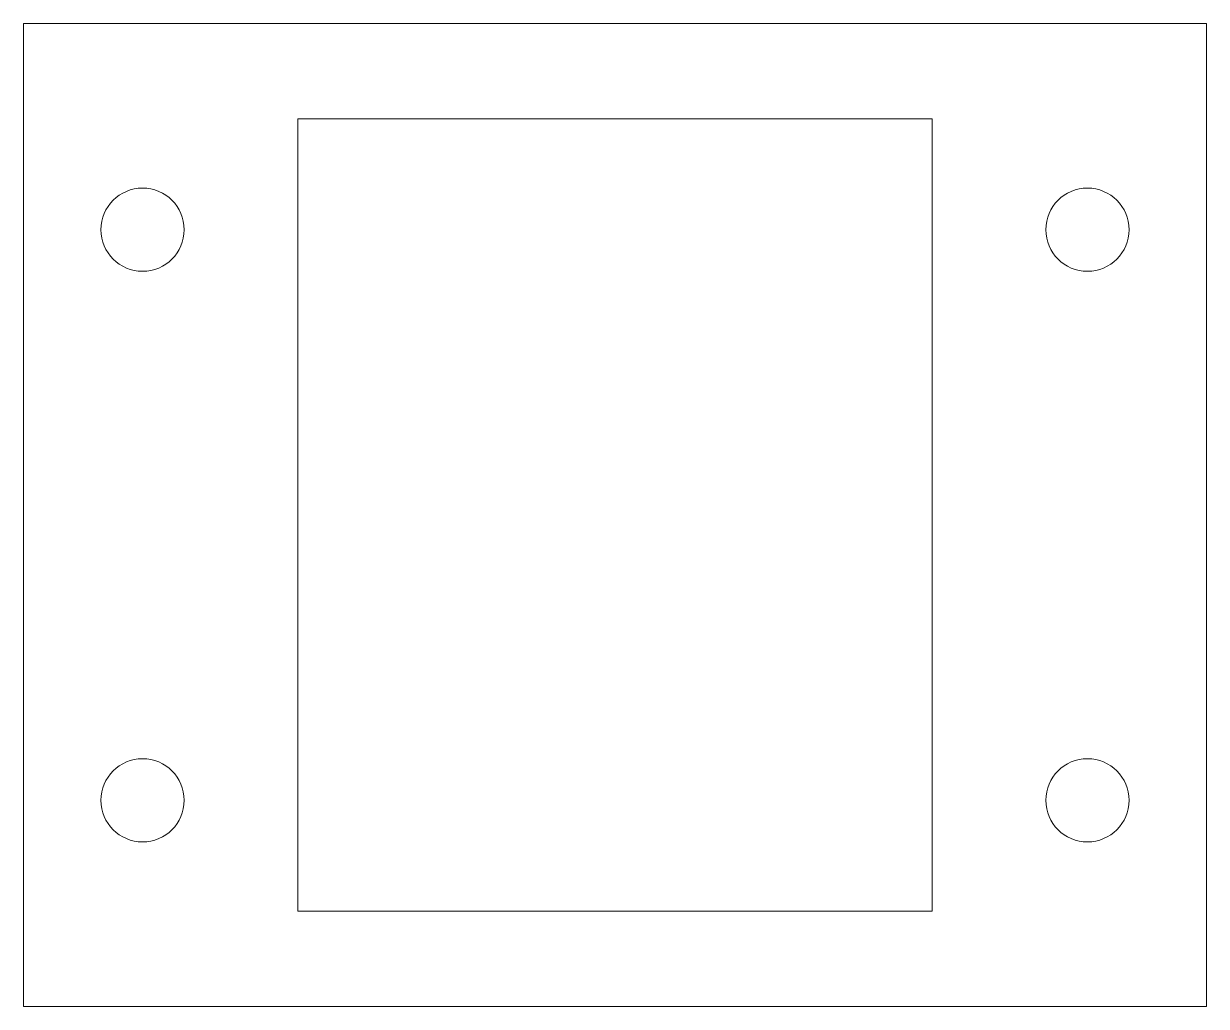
# Model space of a CAD drawing. Header units: millimetres. Extents: x -74.6 to 0, y 0 to 62.
import ezdxf

# ---------------------------------------------------------------- set-up
doc = ezdxf.new("R2010")
doc.units = ezdxf.units.MM

msp = doc.modelspace()

# ---------------------------------------------------------------- linework, layer by layer
at = {"color": 7, "linetype": 'Continuous', "lineweight": 15}
for p, q in [((-74.6, 62), (0, 62)), ((-74.6, 0), (-74.6, 62)), ((0, 62), (0, 0)), ((-57.3, 56), (-17.3, 56)), ((-57.3, 6), (-57.3, 56)), ((-17.3, 56), (-17.3, 6)), ((-17.3, 6), (-57.3, 6)), ((0, 0), (-74.6, 0))]:
    msp.add_line(p, q, dxfattribs=at)
for centre in [(-67.1, 49), (-7.5, 49), (-67.1, 13), (-7.5, 13)]:
    msp.add_circle(centre, 2.625, dxfattribs=at)

doc.saveas('drawing.dxf')
